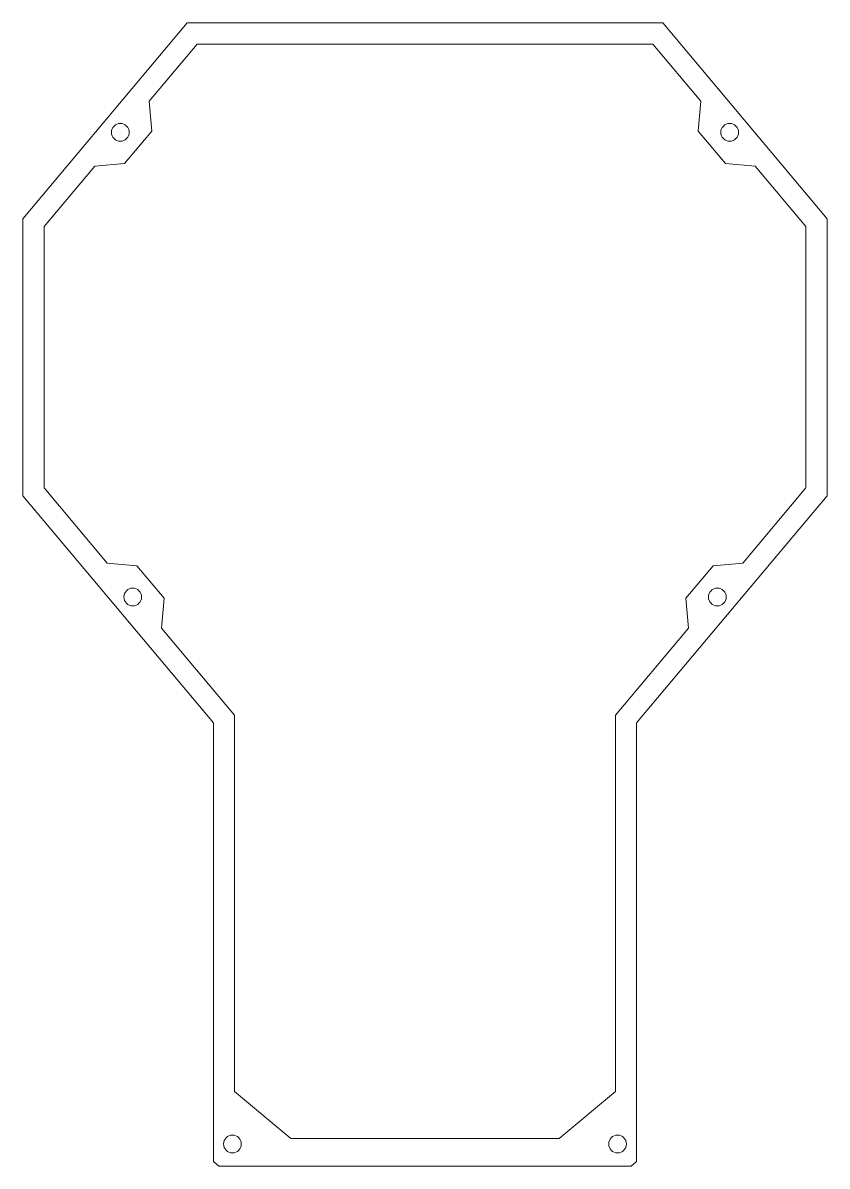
# Model space of a CAD drawing. Header units: millimetres. Extents: x 12 to 202, y 12 to 282.
import ezdxf

# ---------------------------------------------------------------- set-up
doc = ezdxf.new("R2010")
doc.units = ezdxf.units.MM

msp = doc.modelspace()

# ---------------------------------------------------------------- linework, layer by layer
at = {"color": 7, "linetype": 'Continuous', "lineweight": 15}
for p, q in [((50.62, 282.26), (11.79, 235.97)), ((162.95, 282.26), (50.62, 282.26)), ((201.79, 235.97), (162.95, 282.26)), ((52.96, 277.26), (41.61, 263.73)), ((160.62, 277.26), (52.96, 277.26)), ((171.97, 263.73), (160.62, 277.26)), ((41.61, 263.73), (42.23, 256.69)), ((171.35, 256.69), (171.97, 263.73)), ((42.23, 256.69), (35.81, 249.05)), ((177.76, 249.05), (171.35, 256.69)), ((28.77, 248.43), (16.79, 234.15)), ((35.81, 249.05), (28.77, 248.43)), ((184.81, 248.43), (177.76, 249.05)), ((196.79, 234.15), (184.81, 248.43)), ((11.79, 235.97), (11.79, 170.59)), ((201.79, 170.59), (201.79, 235.97)), ((16.79, 234.15), (16.79, 172.41)), ((196.79, 172.41), (196.79, 234.15)), ((11.79, 170.59), (56.79, 116.96)), ((16.79, 172.41), (31.7, 154.64)), ((156.79, 116.96), (201.79, 170.59)), ((181.88, 154.64), (196.79, 172.41)), ((31.7, 154.64), (38.74, 154.02)), ((38.74, 154.02), (45.15, 146.38)), ((168.42, 146.38), (174.83, 154.02)), ((174.83, 154.02), (181.88, 154.64)), ((45.15, 146.38), (44.54, 139.34)), ((169.04, 139.34), (168.42, 146.38)), ((44.54, 139.34), (61.79, 118.78)), ((151.79, 118.78), (169.04, 139.34)), ((56.79, 116.96), (56.79, 13.36)), ((61.79, 118.78), (61.79, 29.92)), ((151.79, 29.92), (151.79, 118.78)), ((156.79, 13.36), (156.79, 116.96)), ((61.79, 29.92), (75.08, 18.77)), ((138.5, 18.77), (151.79, 29.92)), ((75.08, 18.77), (138.5, 18.77)), ((56.79, 13.36), (58.11, 12.26)), ((58.11, 12.26), (155.47, 12.26)), ((155.47, 12.26), (156.79, 13.36))]:
    msp.add_line(p, q, dxfattribs=at)
for centre in [(34.82, 256.4), (178.76, 256.4), (37.74, 146.67), (175.84, 146.67), (61.29, 17.49), (152.29, 17.49)]:
    msp.add_circle(centre, 2.1, dxfattribs=at)

doc.saveas('drawing.dxf')
